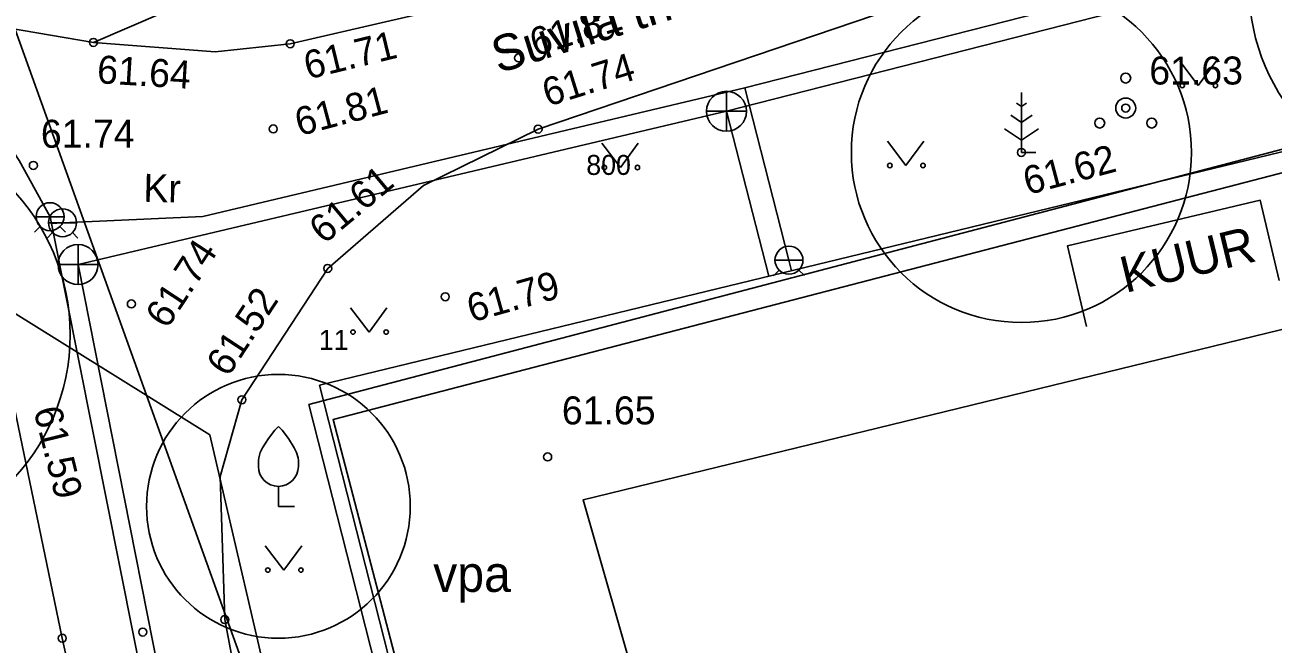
# Model space of a CAD drawing. Extents: x 643088 to 644037, y 6457937 to 6458579.
# Drawn here: x 643447.67 to 643478.87, y 6458269.17 to 6458284.64 of the extents above; entities that cross this region are included whole.
import ezdxf

# ---------------------------------------------------------------- set-up
doc = ezdxf.new("R2010")
doc.units = 0
for name, color, linetype in [('AED', 7, 'Continuous'), ('HALJASTUS', 7, 'Continuous'), ('HOONE', 7, 'Continuous'), ('KKAEV', 7, 'Continuous'), ('KORGUS-EH2000', 7, 'Continuous'), ('KTRASS', 7, 'Continuous'), ('MOOTNR', 7, 'Continuous'), ('MOOTPIIR', 7, 'Continuous'), ('MPOHULIIN', 7, 'Continuous'), ('PIIR', 7, 'Continuous'), ('PUU', 7, 'Continuous'), ('TEE', 7, 'Continuous'), ('VKAEV', 7, 'Continuous'), ('VTRASS', 7, 'Continuous')]:
    doc.layers.add(name, color=color, linetype=linetype)

msp = doc.modelspace()

# ---------------------------------------------------------------- linework, layer by layer
at = {"layer": 'AED'}
msp.add_lwpolyline([(643461.866, 6458247.26), (643454.765, 6458275.157), (643479.295, 6458281.594), (643490.763, 6458284.436)], dxfattribs=at)
at = {"layer": 'HALJASTUS'}
for p, q in [((643476.538, 6458283.738), (643477.002, 6458283.132)), ((643477.002, 6458283.132), (643477.447, 6458283.738)), ((643462.088, 6458281.688), (643462.552, 6458281.081)), ((643462.552, 6458281.081), (643462.997, 6458281.688)), ((643469.227, 6458281.738), (643469.691, 6458281.132)), ((643469.691, 6458281.132), (643470.136, 6458281.738)), ((643455.805, 6458277.574), (643456.268, 6458276.968)), ((643456.268, 6458276.968), (643456.714, 6458277.574)), ((643453.675, 6458271.624), (643454.138, 6458271.018)), ((643454.138, 6458271.018), (643454.584, 6458271.624))]:
    msp.add_line(p, q, dxfattribs=at)
msp.add_lwpolyline([(643462.341, 6458248.091), (643455.369, 6458274.779), (643479.831, 6458281.142), (643490.888, 6458283.617)], dxfattribs=at)
for centre in [(643476.601, 6458283.132), (643477.43, 6458283.132), (643462.151, 6458281.081), (643462.979, 6458281.081), (643469.289, 6458281.132), (643470.118, 6458281.132), (643455.867, 6458276.968), (643456.696, 6458276.968), (643453.737, 6458271.018), (643454.566, 6458271.018)]:
    msp.add_circle(centre, 0.055, dxfattribs=at)
at = {"layer": 'HOONE'}
msp.add_lwpolyline([(643479.027, 6458278.255), (643478.55, 6458280.264), (643473.729, 6458279.12), (643474.206, 6458277.111)], dxfattribs=at)
at = {"layer": 'KKAEV'}
for p, q in [((643465.205, 6458281.986), (643465.205, 6458282.986)), ((643464.705, 6458282.486), (643465.705, 6458282.486)), ((643448.993, 6458278.156), (643448.993, 6458279.156)), ((643448.493, 6458278.656), (643449.493, 6458278.656))]:
    msp.add_line(p, q, dxfattribs=at)
for centre in [(643465.205, 6458282.486), (643448.993, 6458278.656)]:
    msp.add_circle(centre, 0.5, dxfattribs=at)
at = {"layer": 'KORGUS-EH2000'}
for centre in [(643449.378, 6458284.208), (643454.297, 6458284.175), (643460.008, 6458283.82), (643475.186, 6458282.568), (643453.874, 6458282.046), (643460.496, 6458282.041), (643472.579, 6458281.458), (643447.875, 6458281.133), (643455.236, 6458278.557), (643458.175, 6458277.852), (643450.325, 6458277.67), (643453.09, 6458275.276), (643460.734, 6458273.847), (643452.659, 6458269.779), (643450.611, 6458269.469), (643448.596, 6458269.313)]:
    msp.add_circle(centre, 0.1, dxfattribs=at)
at = {"layer": 'KTRASS'}
for p, q in [((643488.786, 6458288.518), (643465.205, 6458282.486)), ((643465.205, 6458282.486), (643448.993, 6458278.656)), ((643465.205, 6458282.486), (643466.26, 6458278.362)), ((643448.993, 6458278.656), (643451.41, 6458266.455))]:
    msp.add_line(p, q, dxfattribs=at)
at = {"layer": 'MOOTPIIR'}
msp.add_lwpolyline([(643619.24, 6458336.072), (643531.404, 6458292.889), (643509.897, 6458284.542), (643461.619, 6458272.772), (643478.439, 6458213.969), (643551.422, 6458229.922), (643555.831, 6458222.086), (643595.876, 6458241.207), (643603.479, 6458247.195), (643612.916, 6458251.067), (643617.842, 6458251.61), (643660.832, 6458271.193), (643627.46, 6458336.823)], close=True, dxfattribs=at)
at = {"layer": 'MPOHULIIN'}
msp.add_lwpolyline([(643342.888, 6458306.766), (643404.128, 6458296.904), (643446.675, 6458286.581), (643463.803, 6458238.917), (643473.367, 6458256.713)], dxfattribs=at)
at = {"layer": 'PIIR'}
msp.add_lwpolyline([(643517.41, 6458290.76), (643496.71, 6458285.74), (643479.33, 6458281.53), (643455.03, 6458275.64), (643463.91, 6458240.75), (643472.74, 6458205.45), (643459.15, 6458203.28), (643451.03, 6458235.83), (643439.51, 6458280.21), (643424.04, 6458283.12), (643408.56, 6458286.03), (643383.99, 6458290.65)], dxfattribs=at)
msp.add_lwpolyline([(643479.33, 6458281.53), (643488.13, 6458246.92), (643463.91, 6458240.75), (643455.03, 6458275.64)], close=True, dxfattribs=at)
at = {"layer": 'PUU'}
for p, q in [((643472.579, 6458282.958), (643472.579, 6458281.458)), ((643472.579, 6458282.608), (643472.455, 6458282.691)), ((643472.703, 6458282.691), (643472.579, 6458282.608)), ((643472.579, 6458282.208), (643472.312, 6458282.386)), ((643472.846, 6458282.386), (643472.579, 6458282.208)), ((643472.155, 6458282.047), (643472.579, 6458281.765)), ((643472.579, 6458281.765), (643473.003, 6458282.047)), ((643472.939, 6458281.458), (643472.579, 6458281.458)), ((643454.002, 6458272.611), (643454.002, 6458273.111)), ((643454.402, 6458272.611), (643454.002, 6458272.611))]:
    msp.add_line(p, q, dxfattribs=at)
for points in [[(643453.502, 6458273.611), (643453.502, 6458273.761), (643453.512, 6458273.826), (643453.547, 6458273.956), (643453.607, 6458274.076), (643453.752, 6458274.311), (643453.912, 6458274.516), (643454.002, 6458274.611)], [(643454.502, 6458273.611), (643454.502, 6458273.761), (643454.492, 6458273.826), (643454.457, 6458273.956), (643454.397, 6458274.076), (643454.252, 6458274.311), (643454.092, 6458274.516), (643454.002, 6458274.611)]]:
    msp.add_lwpolyline(points, dxfattribs=at)
for centre, radius in [((643483.323, 6458285.575), 5.046), ((643472.579, 6458281.458), 4.252), ((643475.186, 6458283.318), 0.125), ((643475.186, 6458282.568), 0.25), ((643474.536, 6458282.193), 0.125), ((643475.836, 6458282.193), 0.125), ((643443.51, 6458276.9), 5.284), ((643454.002, 6458272.611), 3.297)]:
    msp.add_circle(centre, radius, dxfattribs=at)
msp.add_arc((643454.002, 6458273.611), 0.5, 180, 0, dxfattribs=at)
at = {"layer": 'TEE'}
for points in [[(643411.102, 6458303.098), (643411.322, 6458302.632), (643414.323, 6458297.864), (643416.766, 6458295.472), (643420.112, 6458293.369), (643424.023, 6458291.684), (643429.345, 6458290.041), (643442.462, 6458285.925), (643445.121, 6458284.932), (643449.378, 6458284.208), (643452.418, 6458283.976), (643454.297, 6458284.175), (643459.462, 6458285.376), (643469.064, 6458288.567), (643481.562, 6458292.003), (643492.619, 6458295.261), (643502.692, 6458298.231), (643514.325, 6458302.231), (643524.187, 6458306.308), (643525.506, 6458306.956), (643527.29, 6458308.498), (643526.096, 6458311.608), (643525.533, 6458313.055), (643522.705, 6458317.711)], [(643515.609, 6458298.745), (643504.132, 6458294.817), (643492.942, 6458292.086), (643482.515, 6458289.078), (643470.377, 6458285.395), (643460.496, 6458282.041), (643457.632, 6458280.631), (643455.236, 6458278.557), (643453.09, 6458275.276), (643452.548, 6458273.357), (643452.659, 6458269.779), (643454.815, 6458258.382), (643456.827, 6458250.084), (643459.033, 6458239.634), (643463.021, 6458225.576), (643464.646, 6458217.131), (643466.892, 6458208.01), (643467.888, 6458205.913), (643468.387, 6458204.862), (643470.222, 6458202.15), (643474.647, 6458196.868), (643480.807, 6458191.733), (643484.655, 6458191.295)], [(643449.378, 6458284.208), (643451.108, 6458284.949), (643451.696, 6458287.317), (643451.353, 6458298.129)], [(643382.53, 6458295.661), (643387.397, 6458295.041), (643397.49, 6458293.181), (643411.501, 6458291.381), (643418.77, 6458289.913), (643428.432, 6458287.068), (643441.35, 6458283.184), (643445.014, 6458280.128), (643447.351, 6458275.303), (643448.596, 6458269.313), (643451.232, 6458257.529), (643453.169, 6458249.188), (643455.771, 6458238.999), (643459.421, 6458224.671), (643461.056, 6458216.737), (643461.667, 6458210.896), (643461.536, 6458207.142), (643460.716, 6458202.772), (643459.585, 6458200.153), (643456.966, 6458194.908), (643454.285, 6458192.263), (643452.279, 6458191.379), (643451.373, 6458190.82)]]:
    msp.add_lwpolyline(points, dxfattribs=at)
at = {"layer": 'VKAEV'}
for p, q in [((643447.943, 6458279.851), (643448.643, 6458279.852)), ((643448.046, 6458279.604), (643447.906, 6458279.464)), ((643448.254, 6458279.701), (643448.954, 6458279.701)), ((643448.54, 6458279.604), (643448.68, 6458279.465)), ((643448.356, 6458279.453), (643448.217, 6458279.313)), ((643448.851, 6458279.453), (643448.991, 6458279.314)), ((643466.417, 6458278.764), (643467.117, 6458278.765)), ((643466.519, 6458278.517), (643466.38, 6458278.377)), ((643467.014, 6458278.517), (643467.154, 6458278.378))]:
    msp.add_line(p, q, dxfattribs=at)
for centre in [(643448.293, 6458279.852), (643448.604, 6458279.701), (643466.767, 6458278.765)]:
    msp.add_circle(centre, 0.35, dxfattribs=at)
at = {"layer": 'VTRASS'}
for points in [[(643448.327, 6458279.678), (643448.604, 6458279.701), (643452.11, 6458279.86), (643465.666, 6458283.069), (643489.114, 6458289.052), (643499.186, 6458291.287), (643531.4, 6458303.029), (643531.781, 6458303.169), (643541.841, 6458308.068), (643556.255, 6458314.909), (643577.288, 6458325.26), (643585.807, 6458329.338), (643586, 6458329.43), (643608.144, 6458340.06), (643608.634, 6458340.294), (643621.294, 6458346.738), (643621.766, 6458346.965), (643635.28, 6458353.371), (643636.006, 6458353.715)], [(643407.126, 6458303.724), (643407.129, 6458299.951), (643407.831, 6458293.599), (643407.883, 6458293.124), (643421.641, 6458290.062), (643433.697, 6458287.236), (643443.375, 6458284.374), (643446.829, 6458282.303), (643447.52, 6458281.26), (643448.293, 6458279.852), (643448.327, 6458279.678), (643451.069, 6458265.909), (643460.531, 6458227.198), (643465.31, 6458208.827), (643467.211, 6458198.963), (643467.668, 6458197.592)], [(643465.666, 6458283.069), (643466.767, 6458278.765), (643466.834, 6458278.501)], [(643443.034, 6458280.155), (643452.284, 6458274.402)], [(643452.284, 6458274.402), (643462.642, 6458229.904), (643469.834, 6458229.199)]]:
    msp.add_lwpolyline(points, dxfattribs=at)

# ---------------------------------------------------------------- texts
at = {"layer": 'HALJASTUS'}
msp.add_text('vpa', height=0.9, dxfattribs=at).set_placement((643457.873, 6458270.473))
at = {"layer": 'HOONE'}
msp.add_text('KUUR', height=0.9, rotation=13.6534, dxfattribs=at).set_placement((643475.18, 6458277.943))
at = {"layer": 'KORGUS-EH2000'}
for s, rotation, p in [('61.81', 17.2769, (643460.423, 6458283.853)), ('61.71', 13.6508, (643454.738, 6458283.28)), ('61.64', 356.4836, (643449.453, 6458283.191)), ('61.74', 17.2769, (643460.734, 6458282.598)), ('61.81', 14.8349, (643454.525, 6458281.863)), ('61.62', 14.8974, (643472.734, 6458280.39)), ('61.61', 39.8371, (643455.144, 6458279.144)), ('61.74', 56.7206, (643451.218, 6458277.02)), ('61.79', 15.6337, (643458.835, 6458277.206)), ('61.52', 56.7206, (643452.742, 6458275.817)), ('61.59', 283.9707, (643447.875, 6458275.019))]:
    msp.add_text(s, height=0.7, rotation=rotation, dxfattribs=at).set_placement(p)
for s, p in [('61.63', (643475.776, 6458283.156)), ('61.74', (643448.063, 6458281.575)), ('61.65', (643461.089, 6458274.66))]:
    msp.add_text(s, height=0.7, dxfattribs=at).set_placement(p)
at = {"layer": 'MOOTNR'}
for s, p in [('800', (643461.7, 6458280.896)), ('11', (643455.012, 6458276.522))]:
    msp.add_text(s, height=0.5, dxfattribs=at).set_placement(p)
at = {"layer": 'TEE'}
for s, height, rotation, p in [('Suvila tn', 0.9, 17.3373, (643459.504, 6458283.428)), ('Kr', 0.7, 358.6074, (643450.62, 6458280.226))]:
    msp.add_text(s, height=height, rotation=rotation, dxfattribs=at).set_placement(p)

doc.saveas('drawing.dxf')
